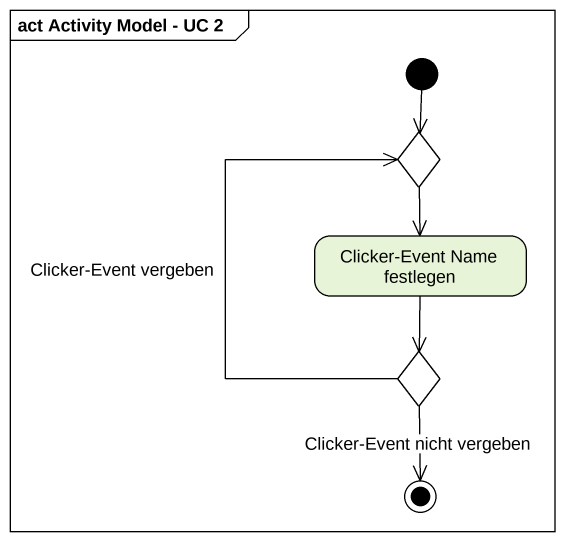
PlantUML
@startuml
mainframe act Activity Model - UC 2
hide empty description
state choice1 <<choice>>
state "Clicker-Event Name festlegen" as Clicker_Event_Name_festlegen
state choice2 <<choice>>
[*] --> choice1
choice1 --> Clicker_Event_Name_festlegen
Clicker_Event_Name_festlegen --> choice2
choice2 -up-> choice1 : Clicker-Event vergeben
choice2 --> [*] : Clicker-Event nicht vergeben
@enduml
